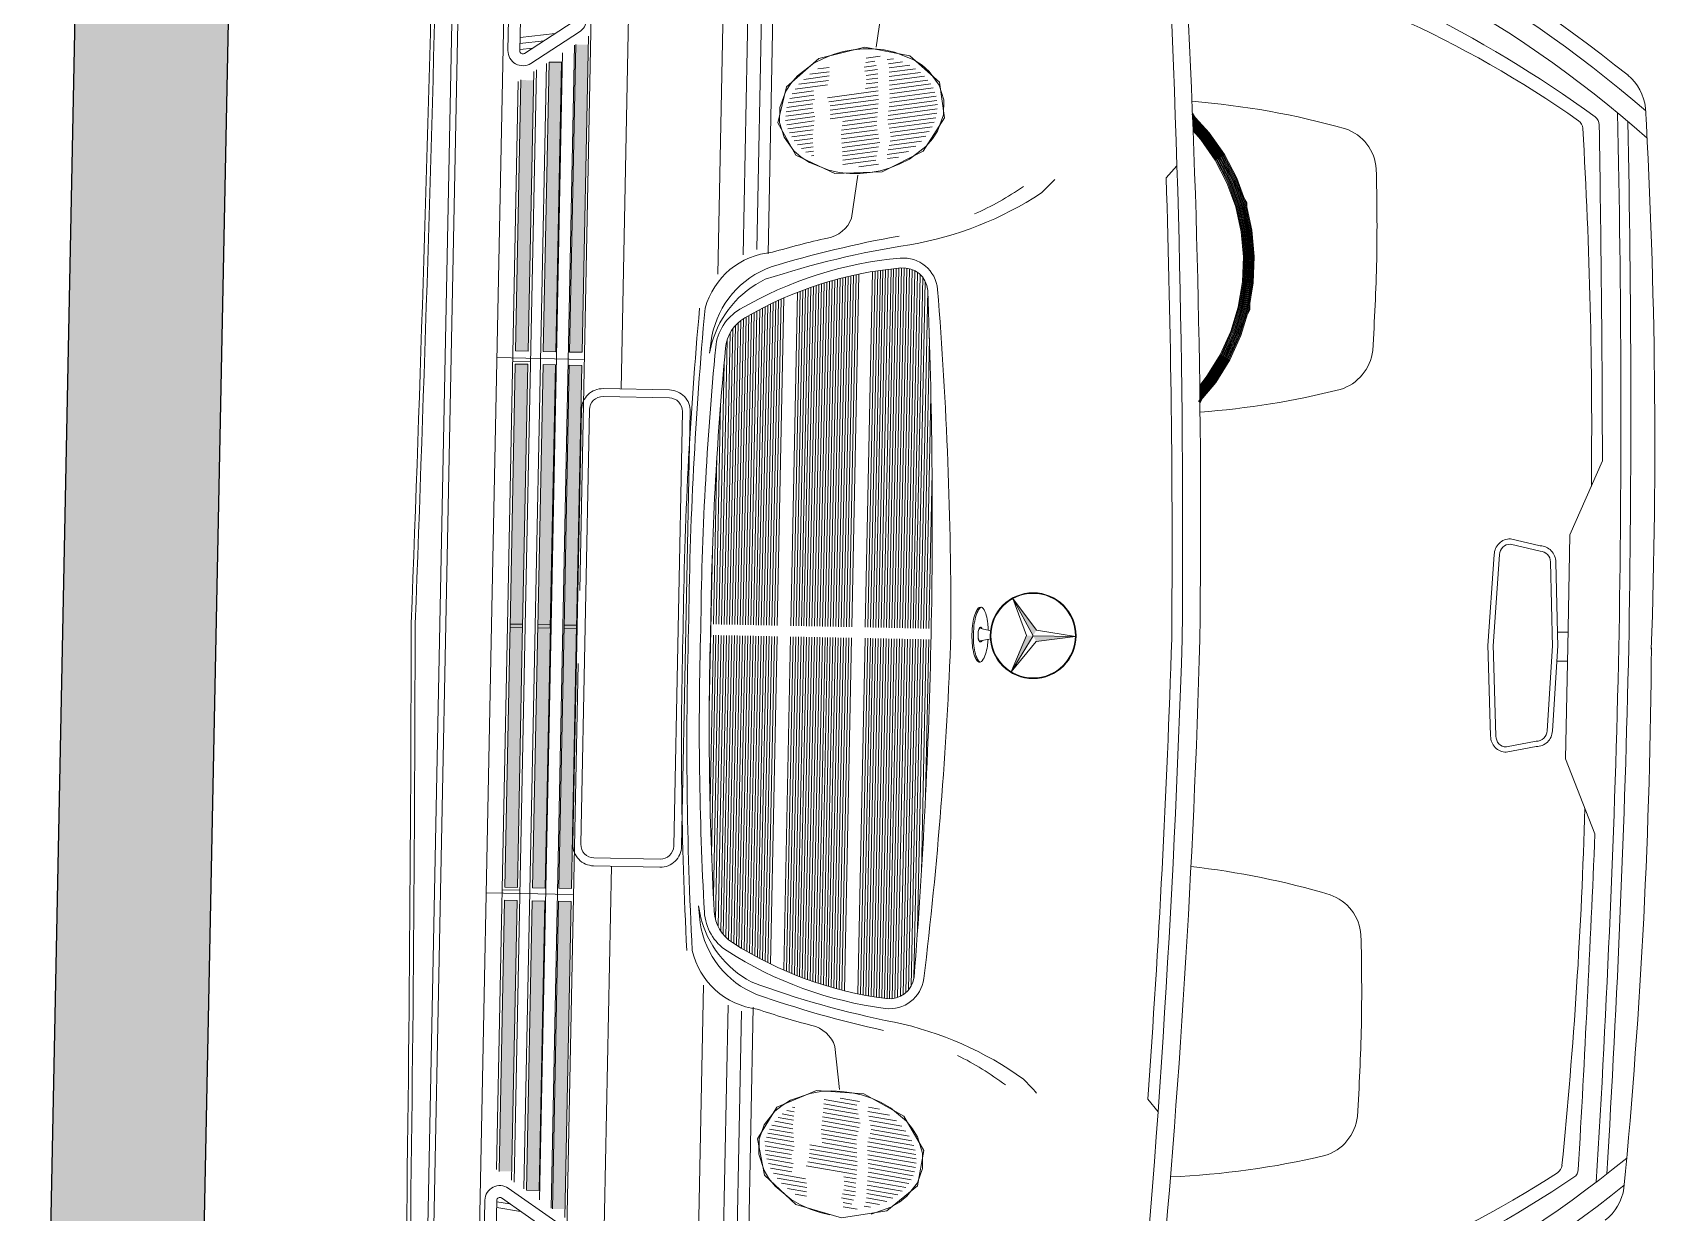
# Model space of a CAD drawing. Header units: inches. Extents: x -48022 to 80112, y -8164 to 5118.
# Drawn here: x 70055.1 to 70145.5, y -3445.1 to -3379.5 of the extents above; entities that cross this region are included whole.
import ezdxf

# ---------------------------------------------------------------- set-up
doc = ezdxf.new("R2010")
doc.units = ezdxf.units.IN
doc.header["$LTSCALE"] = 10
doc.linetypes.add('Amconstr', pattern=[9999, 9999, 0])
doc.layers.add('1_CAR', color=1, linetype='Continuous', lineweight=0)
for name, color, linetype in [('1_HATCH', 8, 'Continuous'), ('1_LINE', 4, 'Continuous'), ('CKS_PROPERTY LINE', 5, 'Continuous'), ('MS GATE', 1, 'Continuous')]:
    doc.layers.add(name, color=color, linetype=linetype)

# ---------------------------------------------------------------- blocks, each defined once
blk = doc.blocks.new('A$C4B0415B9')
at = {"layer": '1_CAR', "linetype": 'Continuous'}
for p, q in [((25.976, 43.114), (28.298, 42.149)), ((37.61, 43.114), (35.288, 42.149)), ((28.298, 42.149), (31.805, 42.149)), ((35.288, 42.149), (31.78, 42.149)), ((17.038, 29.665), (17.421, 29.336)), ((46.548, 29.665), (46.165, 29.336)), ((31.805, 25.474), (31.805, 26.792)), ((31.805, 25.474), (30.663, 24.814)), ((31.805, 25.474), (32.947, 24.814)), ((31.61, 23.827), (31.676, 24.161)), ((31.61, 23.827), (31.676, 24.161)), ((32.001, 23.827), (31.935, 24.161)), ((14.704, 20.651), (14.521, 21.847)), ((14.838, 20.658), (14.642, 21.937)), ((14.972, 20.664), (14.765, 22.012)), ((15.106, 20.668), (14.89, 22.07)), ((15.242, 20.659), (15.018, 22.114)), ((15.378, 20.651), (15.148, 22.143)), ((15.513, 20.642), (15.281, 22.158)), ((15.649, 20.634), (15.415, 22.158)), ((15.785, 20.625), (15.552, 22.144)), ((15.918, 20.64), (15.691, 22.115)), ((16.048, 20.669), (15.833, 22.069)), ((16.178, 20.699), (15.977, 22.006)), ((16.308, 20.728), (16.124, 21.923)), ((16.445, 20.71), (16.275, 21.817)), ((31.621, 21.807), (20.678, 21.807)), ((31.621, 21.89), (20.803, 21.89)), ((31.621, 21.972), (21.065, 21.972)), ((31.621, 22.055), (22.558, 22.055)), ((31.621, 22.138), (24.359, 22.138)), ((31.621, 22.221), (26.753, 22.221)), ((31.964, 22.221), (36.832, 22.221)), ((31.964, 22.138), (39.226, 22.138)), ((31.964, 22.055), (41.027, 22.055)), ((31.964, 21.972), (42.52, 21.972)), ((31.964, 21.89), (42.782, 21.89)), ((31.964, 21.807), (42.907, 21.807)), ((47.14, 20.71), (47.31, 21.817)), ((47.277, 20.728), (47.461, 21.923)), ((47.407, 20.699), (47.608, 22.006)), ((47.537, 20.669), (47.752, 22.069)), ((47.668, 20.64), (47.894, 22.115)), ((47.8, 20.625), (48.033, 22.144)), ((47.936, 20.634), (48.17, 22.158)), ((48.072, 20.642), (48.304, 22.158)), ((48.208, 20.651), (48.437, 22.143)), ((48.344, 20.659), (48.567, 22.114)), ((48.479, 20.668), (48.695, 22.07)), ((48.614, 20.664), (48.82, 22.012)), ((48.747, 20.658), (48.944, 21.937)), ((48.881, 20.651), (49.064, 21.847)), ((14.303, 20.634), (14.177, 21.453)), ((14.437, 20.637), (14.288, 21.608)), ((14.571, 20.644), (14.403, 21.738)), ((16.585, 20.679), (16.43, 21.684)), ((16.724, 20.647), (16.591, 21.513)), ((16.863, 20.619), (16.76, 21.291)), ((31.621, 21.31), (20.399, 21.31)), ((31.621, 21.393), (20.415, 21.393)), ((31.621, 21.476), (20.44, 21.476)), ((31.621, 21.559), (20.477, 21.559)), ((31.621, 21.641), (20.526, 21.641)), ((31.621, 21.724), (20.591, 21.724)), ((31.964, 21.724), (42.995, 21.724)), ((31.964, 21.641), (43.06, 21.641)), ((31.964, 21.559), (43.109, 21.559)), ((31.964, 21.476), (43.145, 21.476)), ((31.964, 21.393), (43.17, 21.393)), ((31.964, 21.31), (43.186, 21.31)), ((46.722, 20.619), (46.825, 21.291)), ((46.861, 20.647), (46.994, 21.513)), ((47, 20.679), (47.155, 21.684)), ((49.014, 20.644), (49.182, 21.738)), ((49.148, 20.637), (49.297, 21.608)), ((49.282, 20.634), (49.408, 21.453)), ((14.037, 20.613), (13.971, 21.043)), ((14.169, 20.631), (14.071, 21.269)), ((16.996, 20.631), (16.943, 20.978)), ((31.621, 21.227), (20.393, 21.227)), ((31.621, 21.145), (20.395, 21.145)), ((31.621, 21.062), (20.404, 21.062)), ((31.621, 20.979), (20.414, 20.979)), ((31.621, 20.896), (20.424, 20.896)), ((31.621, 20.814), (20.435, 20.814)), ((31.964, 21.227), (43.193, 21.227)), ((31.964, 21.145), (43.19, 21.145)), ((31.964, 21.062), (43.181, 21.062)), ((31.964, 20.979), (43.171, 20.979)), ((31.964, 20.896), (43.161, 20.896)), ((31.964, 20.814), (43.15, 20.814)), ((46.589, 20.631), (46.643, 20.978)), ((49.416, 20.631), (49.514, 21.269)), ((49.548, 20.613), (49.614, 21.043)), ((13.877, 19.905), (13.809, 20.347)), ((13.91, 20.566), (13.881, 20.756)), ((14.285, 19.877), (14.224, 20.272)), ((14.413, 19.917), (14.357, 20.281)), ((14.545, 19.937), (14.492, 20.283)), ((14.682, 19.923), (14.626, 20.287)), ((14.818, 19.909), (14.759, 20.294)), ((15.134, 18.73), (14.893, 20.301)), ((15.262, 18.775), (15.026, 20.308)), ((15.39, 18.819), (15.16, 20.314)), ((15.524, 18.823), (15.295, 20.314)), ((15.658, 18.827), (15.431, 20.306)), ((15.792, 18.828), (15.566, 20.297)), ((15.867, 19.217), (15.702, 20.289)), ((16.004, 19.203), (15.838, 20.28)), ((16.14, 19.189), (15.974, 20.272)), ((16.277, 19.177), (16.105, 20.295)), ((16.41, 19.189), (16.235, 20.325)), ((16.543, 19.2), (16.365, 20.354)), ((16.675, 19.212), (16.496, 20.383)), ((16.808, 19.224), (16.635, 20.351)), ((16.941, 19.235), (16.774, 20.32)), ((17.075, 19.242), (16.914, 20.288)), ((17.209, 19.246), (17.051, 20.271)), ((17.266, 19.746), (17.173, 20.356)), ((31.621, 20.731), (20.447, 20.731)), ((31.621, 20.648), (20.459, 20.648)), ((31.621, 20.565), (20.471, 20.565)), ((31.621, 20.483), (20.485, 20.483)), ((31.621, 20.4), (20.499, 20.4)), ((31.621, 20.317), (20.513, 20.317)), ((31.964, 20.731), (43.139, 20.731)), ((31.964, 20.648), (43.126, 20.648)), ((31.964, 20.565), (43.114, 20.565)), ((31.964, 20.483), (43.1, 20.483)), ((31.964, 20.4), (43.086, 20.4)), ((31.964, 20.317), (43.072, 20.317)), ((46.319, 19.746), (46.412, 20.356)), ((46.377, 19.246), (46.534, 20.271)), ((46.511, 19.242), (46.671, 20.288)), ((46.644, 19.235), (46.811, 20.32)), ((46.777, 19.224), (46.95, 20.351)), ((46.91, 19.212), (47.09, 20.383)), ((47.043, 19.2), (47.22, 20.354)), ((47.175, 19.189), (47.35, 20.325)), ((47.308, 19.177), (47.48, 20.295)), ((47.445, 19.189), (47.611, 20.272)), ((47.582, 19.203), (47.747, 20.28)), ((47.718, 19.217), (47.883, 20.289)), ((47.793, 18.828), (48.019, 20.297)), ((47.928, 18.827), (48.155, 20.306)), ((48.062, 18.823), (48.291, 20.314)), ((48.196, 18.819), (48.425, 20.314)), ((48.324, 18.775), (48.559, 20.308)), ((48.451, 18.73), (48.692, 20.301)), ((48.767, 19.909), (48.826, 20.294)), ((48.904, 19.923), (48.96, 20.287)), ((49.04, 19.937), (49.093, 20.283)), ((49.172, 19.917), (49.228, 20.281)), ((49.3, 19.877), (49.361, 20.272)), ((49.675, 20.566), (49.705, 20.756)), ((49.709, 19.905), (49.776, 20.347)), ((14.012, 19.902), (13.969, 20.179)), ((14.154, 19.854), (14.097, 20.226)), ((31.621, 20.234), (20.529, 20.234)), ((31.621, 19.814), (20.616, 19.814)), ((31.964, 20.234), (43.057, 20.234)), ((31.964, 19.814), (42.97, 19.814)), ((49.431, 19.854), (49.489, 20.226)), ((49.573, 19.902), (49.616, 20.179)), ((31.621, 19.731), (20.635, 19.731)), ((31.621, 19.648), (20.654, 19.648)), ((31.621, 19.566), (20.674, 19.566)), ((31.621, 19.483), (20.695, 19.483)), ((31.621, 19.4), (20.717, 19.4)), ((31.621, 19.317), (20.739, 19.317)), ((31.964, 19.731), (42.951, 19.731)), ((31.964, 19.648), (42.931, 19.648)), ((31.964, 19.566), (42.911, 19.566)), ((31.964, 19.483), (42.89, 19.483)), ((31.964, 19.4), (42.868, 19.4)), ((31.964, 19.317), (42.846, 19.317)), ((14.241, 18.408), (14.188, 18.756)), ((14.414, 18.16), (14.322, 18.76)), ((14.577, 17.974), (14.456, 18.764)), ((31.621, 19.235), (20.762, 19.235)), ((31.621, 19.152), (20.786, 19.152)), ((31.621, 19.069), (20.81, 19.069)), ((31.621, 18.986), (20.835, 18.986)), ((31.621, 18.903), (20.86, 18.903)), ((31.621, 18.821), (20.886, 18.821)), ((31.964, 19.235), (42.823, 19.235)), ((31.964, 19.152), (42.8, 19.152)), ((31.964, 19.069), (42.775, 19.069)), ((31.964, 18.986), (42.75, 18.986)), ((31.964, 18.903), (42.725, 18.903)), ((31.964, 18.821), (42.699, 18.821)), ((49.008, 17.974), (49.129, 18.764)), ((49.171, 18.16), (49.263, 18.76)), ((49.344, 18.408), (49.398, 18.756)), ((14.734, 17.828), (14.593, 18.745)), ((14.886, 17.713), (14.732, 18.72)), ((15.035, 17.622), (14.933, 18.283)), ((15.18, 17.552), (15.065, 18.302)), ((15.323, 17.5), (15.197, 18.318)), ((15.463, 17.465), (15.339, 18.269)), ((15.601, 17.444), (15.474, 18.269)), ((15.736, 17.441), (15.602, 18.309)), ((15.872, 17.428), (15.732, 18.343)), ((16, 17.475), (15.869, 18.329)), ((16.128, 17.514), (16.005, 18.315)), ((16.255, 17.567), (16.142, 18.301)), ((16.379, 17.635), (16.279, 18.287)), ((16.501, 17.72), (16.413, 18.291)), ((16.62, 17.822), (16.546, 18.302)), ((16.735, 17.944), (16.679, 18.314)), ((16.848, 18.089), (16.811, 18.325)), ((16.956, 18.262), (16.944, 18.337)), ((31.621, 18.738), (20.913, 18.738)), ((31.621, 18.655), (20.941, 18.655)), ((31.621, 18.572), (20.969, 18.572)), ((31.621, 18.49), (20.998, 18.49)), ((31.621, 18.407), (21.028, 18.407)), ((31.621, 18.324), (21.058, 18.324)), ((31.964, 18.738), (42.672, 18.738)), ((31.964, 18.655), (42.644, 18.655)), ((31.964, 18.572), (42.616, 18.572)), ((31.964, 18.49), (42.587, 18.49)), ((31.964, 18.407), (42.557, 18.407)), ((31.964, 18.324), (42.527, 18.324)), ((46.629, 18.262), (46.641, 18.337)), ((46.737, 18.089), (46.774, 18.325)), ((46.85, 17.944), (46.907, 18.314)), ((46.966, 17.822), (47.039, 18.302)), ((47.085, 17.72), (47.172, 18.291)), ((47.206, 17.635), (47.306, 18.287)), ((47.33, 17.567), (47.443, 18.301)), ((47.457, 17.514), (47.58, 18.315)), ((47.585, 17.475), (47.717, 18.329)), ((47.713, 17.428), (47.853, 18.343)), ((47.849, 17.441), (47.983, 18.309)), ((47.985, 17.444), (48.111, 18.269)), ((48.122, 17.465), (48.246, 18.269)), ((48.262, 17.5), (48.388, 18.318)), ((48.405, 17.552), (48.52, 18.302)), ((48.55, 17.622), (48.652, 18.283)), ((48.699, 17.713), (48.854, 18.72)), ((48.851, 17.828), (48.992, 18.745)), ((31.621, 18.241), (21.089, 18.241)), ((31.621, 18.159), (21.121, 18.159)), ((31.621, 18.076), (21.154, 18.076)), ((31.621, 17.993), (21.187, 17.993)), ((31.621, 17.91), (21.221, 17.91)), ((31.964, 18.241), (42.496, 18.241)), ((31.964, 18.159), (42.464, 18.159)), ((31.964, 18.076), (42.431, 18.076)), ((31.964, 17.993), (42.398, 17.993)), ((31.964, 17.91), (42.364, 17.91)), ((31.621, 17.49), (21.405, 17.49)), ((31.621, 17.407), (21.444, 17.407)), ((31.621, 17.324), (21.484, 17.324)), ((31.621, 17.242), (21.524, 17.242)), ((31.964, 17.49), (42.18, 17.49)), ((31.964, 17.407), (42.141, 17.407)), ((31.964, 17.324), (42.102, 17.324)), ((31.964, 17.242), (42.061, 17.242)), ((20.044, 16.976), (5.135, 16.976)), ((31.621, 17.159), (21.565, 17.159)), ((31.621, 17.076), (21.607, 17.076)), ((31.621, 16.993), (21.65, 16.993)), ((31.621, 16.91), (21.693, 16.91)), ((31.621, 16.828), (21.738, 16.828)), ((31.621, 16.745), (21.783, 16.745)), ((31.964, 17.159), (42.02, 17.159)), ((31.964, 17.076), (41.978, 17.076)), ((31.964, 16.993), (41.936, 16.993)), ((31.964, 16.91), (41.892, 16.91)), ((31.964, 16.828), (41.848, 16.828)), ((31.964, 16.745), (41.802, 16.745)), ((43.542, 16.976), (58.451, 16.976)), ((19.916, 16.617), (5.007, 16.617)), ((31.621, 16.662), (21.829, 16.662)), ((31.621, 16.579), (21.876, 16.579)), ((31.621, 16.497), (21.924, 16.497)), ((31.621, 16.414), (21.973, 16.414)), ((31.621, 16.331), (22.023, 16.331)), ((31.621, 16.248), (22.074, 16.248)), ((31.964, 16.662), (41.756, 16.662)), ((31.964, 16.579), (41.709, 16.579)), ((31.964, 16.497), (41.661, 16.497)), ((31.964, 16.414), (41.612, 16.414)), ((31.964, 16.331), (41.562, 16.331)), ((31.964, 16.248), (41.511, 16.248)), ((43.67, 16.617), (58.579, 16.617)), ((20.089, 16.193), (5.007, 16.193)), ((31.621, 16.166), (22.135, 16.166)), ((31.621, 16.083), (22.207, 16.083)), ((31.621, 16), (22.294, 16)), ((31.621, 15.917), (22.401, 15.917)), ((31.621, 15.835), (22.54, 15.835)), ((31.621, 15.752), (22.746, 15.752)), ((31.964, 16.166), (41.45, 16.166)), ((31.964, 16.083), (41.378, 16.083)), ((31.964, 16), (41.292, 16)), ((31.964, 15.917), (41.184, 15.917)), ((31.964, 15.835), (41.045, 15.835)), ((31.964, 15.752), (40.839, 15.752)), ((43.496, 16.193), (58.579, 16.193)), ((22.639, 15.274), (23.173, 15.21)), ((23.173, 15.21), (22.851, 15.274)), ((31.621, 15.669), (23.479, 15.669)), ((31.621, 15.586), (24.757, 15.586)), ((31.621, 15.504), (26.397, 15.504)), ((31.794, 15.421), (29.337, 15.421)), ((31.792, 15.421), (34.248, 15.421)), ((31.964, 15.669), (40.106, 15.669)), ((31.964, 15.586), (38.828, 15.586)), ((31.964, 15.504), (37.189, 15.504)), ((40.946, 15.274), (40.412, 15.21)), ((40.412, 15.21), (40.734, 15.274)), ((9.546, 11.31), (30.65, 11.31)), ((23.446, 11.278), (23.446, 8.581)), ((54.039, 11.31), (32.935, 11.31)), ((40.14, 11.278), (40.14, 8.581)), ((13.654, 10.808), (31.794, 10.808)), ((49.931, 10.808), (31.792, 10.808)), ((13.905, 10.437), (31.795, 10.437)), ((49.681, 10.437), (31.79, 10.437)), ((50.136, 9.105), (50.284, 10.2)), ((13.636, 9.105), (13.534, 9.853)), ((14.238, 9.942), (31.795, 9.942)), ((14.446, 9.633), (31.794, 9.633)), ((49.347, 9.942), (31.791, 9.942)), ((49.139, 9.633), (31.791, 9.633)), ((49.949, 9.105), (50.051, 9.853)), ((13.822, 9.105), (13.768, 9.507)), ((49.763, 9.105), (49.817, 9.507)), ((14.822, 9.076), (31.794, 9.076)), ((48.764, 9.076), (31.791, 9.076)), ((10.927, 8.581), (31.794, 8.581)), ((52.658, 8.581), (31.792, 8.581))]:
    blk.add_line(p, q, dxfattribs=at)
for points in [[(9.159, 24.456, -0.017523), (8.212, 25.996, -0.069883), (7.516, 29.153, -0.118522), (15.037, 44.246, -5.181435)], [(54.426, 24.456, 0.017523), (55.374, 25.996, 0.069883), (56.069, 29.153, 0.118522), (48.549, 44.246, 5.181435)], [(28.465, 40.298), (28.663, 41.226, -0.414214), (29.16, 41.722), (31.816, 41.836, -0.388661)], [(28.63, 40.298), (28.828, 41.226, -0.414214), (29.16, 41.557), (31.816, 41.671, -0.387123)], [(35.12, 40.298), (34.922, 41.226, 0.414214), (34.426, 41.722), (31.77, 41.836, 0.388661)], [(34.955, 40.298), (34.757, 41.226, 0.414214), (34.426, 41.557), (31.77, 41.671, 0.387123)], [(31.816, 39.657), (28.961, 39.801, -0.414214), (28.465, 40.298)], [(31.816, 39.823), (28.961, 39.967, -0.414214), (28.63, 40.298)], [(31.77, 39.823), (34.624, 39.967, 0.414214), (34.955, 40.298)], [(31.77, 39.657), (34.624, 39.801, 0.414214), (35.12, 40.298)], [(15.015, 30.093, -0.047027), (15.777, 34.893, -0.299701), (17.015, 35.883, -0.009452), (19.845, 35.954, -0.009452), (22.674, 35.883, -0.299701), (23.912, 34.893, -0.044364), (24.703, 30.539)], [(48.57, 30.093, 0.047027), (47.808, 34.893, 0.299701), (46.57, 35.883, 0.009452), (43.741, 35.954, 0.009452), (40.911, 35.883, 0.299701), (39.674, 34.893, 0.044364), (38.882, 30.539)], [(17.542, 25.869, -0.013537), (17.97, 25.455, -0.103304), (19.668, 21.39, 0.041571), (20.835, 16.9, 0.214044), (22.851, 15.274, 4.857702)], [(46.043, 25.869, 0.013537), (45.615, 25.455, 0.103304), (43.917, 21.39, -0.041571), (42.75, 16.9, -0.214044), (40.734, 15.274, -4.857702)], [(17.782, 24.889, -0.047152), (18.667, 23.383, 0.031605)], [(45.803, 24.889, 0.047152), (44.918, 23.383, -0.031605)], [(31.794, 22.91, 0.020893), (21.045, 22.28, 0.413764), (20.091, 21.092, 0.11096), (21.786, 16.127, 0.240788), (22.983, 15.397, 0.021402), (31.794, 15.108, 0.021417)], [(31.792, 22.91, -0.020893), (42.541, 22.28, -0.413764), (43.494, 21.092, -0.11096), (41.799, 16.127, -0.240788), (40.602, 15.397, -0.021402), (31.792, 15.108, -0.021417)], [(31.794, 22.293, 0.014521), (21.078, 21.974, 0.413764), (20.397, 21.125, 0.11096), (22.049, 16.288, 0.240788), (23.006, 15.704, 0.02141), (31.794, 15.416, 0.021417)], [(31.792, 22.293, -0.014521), (42.507, 21.974, -0.413764), (43.188, 21.125, -0.11096), (41.536, 16.288, -0.240788), (40.579, 15.704, -0.02141), (31.792, 15.416, -0.021417)], [(19.402, 21.053, 0.029649), (20.446, 17.077, 0.265546), (22.639, 15.274, 4.857702)], [(44.183, 21.053, -0.029649), (43.139, 17.077, -0.265546), (40.946, 15.274, -4.857702)], [(51.33, 20.375), (50.053, 20.216, 0.267365)], [(17.534, 19.718), (18.873, 19.552, -0.267365), (19.512, 18.815, 2.725426)], [(46.051, 19.718), (44.712, 19.552, 0.267365), (44.074, 18.815, -2.725426)], [(19.512, 18.815, 0.016008), (19.989, 17.105, 0.314621), (21.774, 15.042, 0.522492)], [(44.074, 18.815, -0.016008), (43.597, 17.105, -0.314621), (41.811, 15.042, -0.522492)], [(24.355, 12.471), (7.427, 12.471, 0.143099), (4.272, 11.692)], [(39.23, 12.471), (56.158, 12.471, -0.143099), (59.313, 11.692)], [(31.793, 7.153), (8.841, 7.153, 0.251603), (7.866, 6.583)], [(31.793, 7.153), (54.744, 7.153, -0.251603), (55.719, 6.583)], [(31.793, 6.968), (8.845, 6.968, 0.23497), (8.057, 6.537, 0.247113)], [(31.793, 6.968), (54.74, 6.968, -0.23497), (55.528, 6.537, -0.247113)]]:
    blk.add_lwpolyline(points, format="xyb", dxfattribs=at)
for points in [[(31.342, 41.816), (31.342, 42.149)], [(32.243, 41.816), (32.243, 42.149)], [(20.702, 15.415), (4.649, 15.415)], [(42.884, 15.415), (58.937, 15.415)], [(13.367, 11.234), (23.227, 11.234), (23.227, 10.843), (13.631, 10.843)], [(50.218, 11.234), (40.359, 11.234), (40.359, 10.843), (49.954, 10.843)], [(14.502, 9.55), (23.227, 9.55), (23.227, 9.159), (14.766, 9.159)], [(49.083, 9.55), (40.359, 9.55), (40.359, 9.159), (48.819, 9.159)]]:
    blk.add_lwpolyline(points, dxfattribs=at)
for points in [[(32.947, 24.814), (31.805, 25.27), (30.663, 24.814), (31.629, 25.575), (31.805, 26.792), (31.982, 25.575)], [(30.663, 24.814), (31.805, 25.27), (32.947, 24.814), (31.982, 25.575), (31.805, 26.792), (31.629, 25.575)], [(23.633, 10.843), (23.633, 11.234), (31.843, 11.234), (31.843, 10.843)], [(39.952, 10.843), (39.952, 11.234), (31.742, 11.234), (31.742, 10.843)], [(14.195, 10.025), (14.195, 10.416), (23.227, 10.416), (23.227, 10.025)], [(23.633, 10.025), (23.633, 10.416), (31.843, 10.416), (31.843, 10.025)], [(39.952, 10.025), (39.952, 10.416), (31.742, 10.416), (31.742, 10.025)], [(49.39, 10.025), (49.39, 10.416), (40.359, 10.416), (40.359, 10.025)], [(23.55, 9.076), (23.55, 9.633), (23.55, 9.633), (23.55, 9.076)], [(40.035, 9.076), (40.035, 9.633), (40.035, 9.633), (40.035, 9.076)], [(23.633, 9.159), (23.633, 9.55), (31.843, 9.55), (31.843, 9.159)], [(39.952, 9.159), (39.952, 9.55), (31.742, 9.55), (31.742, 9.159)]]:
    blk.add_lwpolyline(points, close=True, dxfattribs=at)
at = {"layer": '1_CAR', "linetype": 'Continuous', "flags": 128}
for points in [[(31.953, 24.072, -0.017902), (32.159, 24.054, -0.041546), (32.414, 24.001, -0.083463), (32.626, 23.898, -0.241907), (32.665, 23.821, -0.241907), (32.626, 23.745, -0.083463), (32.414, 23.641, -0.041546), (32.159, 23.588, -0.030569), (31.807, 23.566, -0.030569), (31.454, 23.587, -0.041546), (31.199, 23.64, -0.083463), (30.987, 23.744, -0.241907), (30.947, 23.82, -0.241907), (30.987, 23.897, -0.083463), (31.199, 24.001, -0.041546), (31.454, 24.054, -0.017741), (31.658, 24.072, -0.030569)], [(32.663, 23.844, -0.177828), (32.626, 23.791, -0.083463), (32.414, 23.687, -0.041546), (32.159, 23.633, -0.030569), (31.807, 23.612, -0.030569), (31.454, 23.633, -0.041546), (31.199, 23.686, -0.083463), (30.987, 23.789, -0.178164), (30.95, 23.843, -0.241907)], [(31.621, 23.883, 0.05806), (31.587, 23.86, 0.218861), (31.576, 23.835, 0.218861), (31.588, 23.809, 0.092155), (31.643, 23.777, 0.048852), (31.712, 23.761, 0.036543), (31.805, 23.755, 0.036543), (31.899, 23.762, 0.048852), (31.967, 23.779, 0.092155), (32.022, 23.812, 0.218861), (32.034, 23.837, 0.218861), (32.022, 23.863, 0.055976), (31.989, 23.885, 0.048852)], [(31.99, 23.883, -0.05806), (32.023, 23.86, -0.218861), (32.035, 23.835, -0.218861), (32.023, 23.809, -0.092155), (31.967, 23.777, -0.048852), (31.899, 23.761, -0.036543), (31.805, 23.755, -0.036543), (31.712, 23.762, -0.048852), (31.644, 23.779, -0.092155), (31.588, 23.812, -0.218861), (31.577, 23.837, -0.218861), (31.589, 23.863, -0.055976), (31.621, 23.885, -0.048852)]]:
    blk.add_lwpolyline(points, format="xyb", dxfattribs=at)
at = {"layer": '1_CAR', "linetype": 'Continuous'}
for points in [[(24.355, 11.915), (24.355, 13.984, -0.414214), (25.018, 14.646), (38.577, 14.646, -0.414214), (39.239, 13.984), (39.239, 11.915, -0.414214), (38.577, 11.253), (25.018, 11.253, -0.414214)], [(24.604, 11.915), (24.604, 13.984, -0.414214), (25.018, 14.398), (38.577, 14.398, -0.414214), (38.991, 13.984), (38.991, 11.915, -0.414214), (38.577, 11.501), (25.018, 11.501, -0.414214)], [(9.291, 10.676), (10.416, 9.007, 0.249405), (10.927, 8.735), (13.865, 8.735, 0.600762), (14.248, 9.456), (13.239, 10.953, 0.249405), (12.856, 11.156), (9.546, 11.156, 0.600762)], [(54.294, 10.676), (53.169, 9.007, -0.249405), (52.658, 8.735), (49.72, 8.735, -0.600762), (49.337, 9.456), (50.346, 10.953, -0.249405), (50.729, 11.156), (54.039, 11.156, -0.600762)], [(9.662, 10.787), (10.722, 9.214, 0.249405), (10.927, 9.105), (13.865, 9.105, 0.600762), (13.942, 9.249), (12.932, 10.746, 0.249405), (12.856, 10.787)], [(53.923, 10.787), (52.863, 9.214, -0.249405), (52.658, 9.105), (49.72, 9.105, -0.600762), (49.644, 9.249), (50.653, 10.746, -0.249405), (50.729, 10.787)]]:
    blk.add_lwpolyline(points, format="xyb", close=True, dxfattribs=at)
for points in [[(48.196, 30.115, 0), (45.43, 31.87, 0), (42.098, 32.023, 0), (39.164, 30.53, 0)], [(48.173, 30.095, 0), (47.595, 30.653, 0), (46.93, 31.141, 0), (46.193, 31.543, 0), (45.404, 31.846, 0), (44.587, 32.042, 0), (43.764, 32.131, 0), (42.939, 32.116, 0), (42.109, 31.994, 0), (41.296, 31.764, 0), (40.524, 31.432, 0), (39.815, 31.008, 0), (39.185, 30.507, 0)], [(48.107, 30.121, 0), (47.575, 30.629, 0), (46.913, 31.115, 0), (46.18, 31.515, 0), (45.395, 31.816, 0), (44.582, 32.012, 0), (43.763, 32.1, 0), (42.942, 32.085, 0), (42.115, 31.964, 0), (41.306, 31.735, 0), (40.538, 31.404, 0), (39.833, 30.982, 0), (39.206, 30.484, 0)], [(48.063, 30.123, 0), (47.555, 30.606, 0), (46.897, 31.089, 0), (46.167, 31.487, 0), (45.386, 31.787, 0), (44.577, 31.981, 0), (43.762, 32.069, 0), (42.944, 32.054, 0), (42.121, 31.934, 0), (41.316, 31.706, 0), (40.552, 31.377, 0), (39.85, 30.957, 0), (39.298, 30.526, 0)], [(48.018, 30.126, 0), (47.535, 30.582, 0), (46.88, 31.063, 0), (46.154, 31.459, 0), (45.377, 31.758, 0), (44.571, 31.951, 0), (43.76, 32.039, 0), (42.947, 32.024, 0), (42.128, 31.903, 0), (41.327, 31.677, 0), (40.567, 31.35, 0), (39.868, 30.932, 0), (39.343, 30.524, 0)], [(47.973, 30.129, 0), (47.515, 30.559, 0), (46.864, 31.037, 0), (46.141, 31.431, 0), (45.368, 31.728, 0), (44.566, 31.921, 0), (43.759, 32.008, 0), (42.949, 31.993, 0), (42.134, 31.873, 0), (41.337, 31.648, 0), (40.581, 31.322, 0), (39.885, 30.906, 0), (39.389, 30.523, 0)], [(47.928, 30.131, 0), (47.496, 30.535, 0), (46.847, 31.011, 0), (46.129, 31.403, 0), (45.359, 31.699, 0), (44.561, 31.89, 0), (43.758, 31.977, 0), (42.952, 31.962, 0), (42.141, 31.843, 0), (41.347, 31.619, 0), (40.595, 31.295, 0), (39.903, 30.881, 0), (39.434, 30.521, 0)], [(47.882, 30.134, 0), (47.476, 30.512, 0), (46.831, 30.985, 0), (46.116, 31.375, 0), (45.35, 31.669, 0), (44.556, 31.86, 0), (43.756, 31.946, 0), (42.954, 31.932, 0), (42.147, 31.813, 0), (41.358, 31.59, 0), (40.609, 31.267, 0), (39.92, 30.856, 0), (39.48, 30.52, 0)], [(47.836, 30.137, 0), (47.456, 30.488, 0), (46.814, 30.959, 0), (46.103, 31.347, 0), (45.341, 31.64, 0), (44.55, 31.83, 0), (43.755, 31.916, 0), (42.957, 31.901, 0), (42.154, 31.783, 0), (41.368, 31.561, 0), (40.623, 31.24, 0), (39.938, 30.83, 0), (39.526, 30.518, 0)], [(47.79, 30.14, 0), (47.436, 30.464, 0), (46.798, 30.933, 0), (46.09, 31.319, 0), (45.332, 31.61, 0), (44.545, 31.799, 0), (43.753, 31.885, 0), (42.959, 31.87, 0), (42.16, 31.753, 0), (41.378, 31.532, 0), (40.637, 31.213, 0), (39.955, 30.805, 0), (39.573, 30.517, 0)], [(47.743, 30.142, 0), (47.416, 30.441, 0), (46.781, 30.907, 0), (46.077, 31.292, 0), (45.322, 31.581, 0), (44.54, 31.769, 0), (43.752, 31.854, 0), (42.962, 31.839, 0), (42.166, 31.723, 0), (41.389, 31.503, 0), (40.651, 31.185, 0), (39.973, 30.78, 0), (39.62, 30.515, 0)], [(47.697, 30.145, 0), (47.396, 30.417, 0), (46.765, 30.881, 0), (46.064, 31.264, 0), (45.313, 31.552, 0), (44.535, 31.739, 0), (43.751, 31.823, 0), (42.964, 31.809, 0), (42.173, 31.693, 0), (41.399, 31.474, 0), (40.665, 31.158, 0), (39.99, 30.754, 0), (39.667, 30.514, 0)], [(47.649, 30.148, 0), (47.376, 30.394, 0), (46.748, 30.855, 0), (46.051, 31.236, 0), (45.304, 31.522, 0), (44.529, 31.708, 0), (43.749, 31.793, 0), (42.967, 31.778, 0), (42.179, 31.662, 0), (41.409, 31.445, 0), (40.679, 31.13, 0), (40.008, 30.729, 0), (39.714, 30.512, 0)], [(15.947, 17.194, 0), (16.942, 17.776, 0), (17.489, 19.002, 0), (17.415, 20.481, 0), (16.743, 21.744, 0), (15.687, 22.39, 0), (14.581, 22.214, 0), (13.778, 21.272, 0), (13.531, 19.862, 0), (13.92, 18.433, 0), (14.821, 17.438, 0), (15.947, 17.194, 0)], [(15.939, 17.246, 0), (16.389, 17.396, 0), (16.816, 17.716, 0), (17.004, 17.941, 0), (17.166, 18.203, 0), (17.395, 18.811, 0), (17.456, 19.138, 0), (17.483, 19.469, 0), (17.477, 19.793, 0), (17.442, 20.104, 0), (17.378, 20.411, 0), (17.283, 20.722, 0), (17.156, 21.027, 0), (16.995, 21.32, 0), (16.589, 21.826, 0), (16.353, 22.025, 0), (16.105, 22.18, 0), (15.6, 22.352, 0), (15.126, 22.355, 0), (14.675, 22.205, 0), (14.249, 21.884, 0), (14.061, 21.66, 0), (13.898, 21.398, 0), (13.67, 20.79, 0)], [(13.623, 19.496, 0), (13.686, 19.19, 0), (13.781, 18.879, 0), (13.909, 18.573, 0), (14.069, 18.281, 0), (14.475, 17.774, 0), (14.711, 17.576, 0), (14.96, 17.421, 0), (15.465, 17.249, 0), (15.939, 17.246, 0)], [(47.638, 17.194, 0), (46.643, 17.776, 0), (46.096, 19.002, 0), (46.17, 20.481, 0), (46.842, 21.744, 0), (47.898, 22.39, 0), (49.004, 22.214, 0), (49.808, 21.272, 0), (50.054, 19.862, 0), (49.665, 18.433, 0), (48.764, 17.438, 0), (47.638, 17.194, 0)], [(47.646, 17.246, 0), (47.196, 17.396, 0), (46.77, 17.716, 0), (46.582, 17.941, 0), (46.419, 18.203, 0), (46.19, 18.811, 0), (46.129, 19.138, 0), (46.102, 19.469, 0), (46.108, 19.793, 0), (46.144, 20.104, 0), (46.207, 20.411, 0), (46.302, 20.722, 0), (46.43, 21.027, 0), (46.59, 21.32, 0), (46.996, 21.826, 0), (47.232, 22.025, 0), (47.48, 22.18, 0), (47.985, 22.352, 0), (48.46, 22.355, 0), (48.91, 22.205, 0), (49.336, 21.884, 0), (49.524, 21.66, 0), (49.687, 21.398, 0), (49.916, 20.79, 0), (49.977, 20.463, 0), (50.004, 20.132, 0), (49.997, 19.808, 0), (49.962, 19.496, 0), (49.899, 19.19, 0), (49.804, 18.879, 0), (49.676, 18.573, 0), (49.516, 18.281, 0), (49.11, 17.774, 0), (48.874, 17.576, 0), (48.626, 17.421, 0), (48.12, 17.249, 0), (47.646, 17.246, 0)]]:
    blk.add_polyline3d(points, dxfattribs=at)
for radius in [1.339, 1.319]:
    blk.add_circle((31.805, 25.474), radius, dxfattribs=at)
for centre, radius, start, end in [((29.161, -143.669), 188.445, 89.19255, 94.32575), ((34.424, -143.669), 188.445, 85.67425, 90.80745), ((42.636, 21.42), 35.204, 139.4485, 167.3699), ((15.139, 42.711), 1.54, 97.1629, 141.4114), ((20.95, 21.42), 35.204, 12.6301, 40.5515), ((48.446, 42.711), 1.54, 38.5886, 82.8371), ((33.252, -391.969), 435.717, 90.18889, 92.38609), ((33.052, -391.969), 436.024, 90.16363, 92.32335), ((30.333, -391.969), 435.717, 87.61391, 89.81111), ((30.534, -391.969), 436.024, 87.67665, 89.83637), ((11.487, 14.282), 48.168, 17.4275, 37.6012), ((41.511, -659.342), 702.628, 91.266907, 92.121883), ((22.075, -659.342), 702.628, 87.878117, 88.733093), ((46.847, 20.612), 38.533, 145.0736, 164.7434), ((15.507, 42.497), 0.308, 92.1219, 145.0736), ((28.108, -114.337), 157.128, 90.48913, 94.55941), ((35.477, -114.337), 157.128, 85.44059, 89.51087), ((48.078, 42.497), 0.308, 34.9264, 87.8781), ((16.738, 20.612), 38.533, 15.2566, 34.9264), ((43.339, 23.237), 33.755, 145.9036, 168.1568), ((15.642, 41.987), 0.308, 94.5594, 145.9036), ((47.943, 41.987), 0.308, 34.0964, 85.4406), ((20.246, 23.237), 33.755, 11.8432, 34.0964), ((34.356, -284.631), 315.317, 90.46569, 94.31347), ((29.229, -284.631), 315.317, 85.68653, 89.53431), ((36.126, -346.455), 376.604, 90.65912, 94.44266), ((27.459, -346.455), 376.604, 85.55734, 89.34088), ((36.099, -328.625), 358.448, 90.68828, 92.98707), ((27.486, -328.625), 358.448, 87.01293, 89.31172), ((30.64, 138.022), 123.299, 265.87694, 270.53632), ((30.64, 137.852), 123.299, 265.87694, 270.53632), ((32.946, 138.022), 123.299, 269.46368, 274.12306), ((32.946, 137.852), 123.299, 269.46368, 274.12306), ((3.193, -1559.62), 1565.957, 88.953518, 89.783838), ((3.193, -1559.62), 1566.08, 88.953518, 89.78131), ((60.393, -1559.62), 1566.08, 90.21869, 91.046482), ((60.393, -1559.62), 1565.957, 90.216162, 91.046482)]:
    blk.add_arc(centre, radius, start, end, dxfattribs=at)
for points in [[(31.805, 26.792), (31.805, 25.474), (31.629, 25.575)], [(31.629, 25.575), (31.805, 26.792), (31.805, 25.474), (31.629, 25.575)], [(30.663, 24.814), (31.805, 25.474), (31.805, 25.27)], [(31.805, 25.474), (32.947, 24.814), (31.982, 25.575)], [(13.631, 10.843), (13.631, 11.234), (23.227, 10.843), (23.227, 11.234)], [(23.633, 10.843), (23.633, 11.234), (31.843, 10.843), (31.843, 11.234)], [(39.952, 10.843), (39.952, 11.234), (31.742, 10.843), (31.742, 11.234)], [(49.954, 10.843), (49.954, 11.234), (40.359, 10.843), (40.359, 11.234)], [(14.195, 10.025), (14.195, 10.416), (23.227, 10.025), (23.227, 10.416)], [(23.633, 10.025), (23.633, 10.416), (31.843, 10.025), (31.843, 10.416)], [(39.952, 10.025), (39.952, 10.416), (31.742, 10.025), (31.742, 10.416)], [(49.39, 10.025), (49.39, 10.416), (40.359, 10.025), (40.359, 10.416)], [(14.775, 9.159), (14.775, 9.55), (23.227, 9.159), (23.227, 9.55)], [(23.633, 9.159), (23.633, 9.55), (31.843, 9.159), (31.843, 9.55)], [(39.952, 9.159), (39.952, 9.55), (31.742, 9.159), (31.742, 9.55)], [(48.81, 9.159), (48.81, 9.55), (40.359, 9.159), (40.359, 9.55)]]:
    blk.add_solid(points, dxfattribs=at)
blk = doc.blocks.new('A$C065A3FC7')
at = {"layer": '1_HATCH'}
blk.add_hatch(color=256, dxfattribs=at).paths.add_polyline_path([(562.504, 385.257), (562.504, 387.258), (489.504, 388.718), (489.504, 386.717)])
at = {"layer": '1_LINE'}
for points in [[(562.504, 387.258), (489.504, 388.718)], [(562.504, 385.257), (489.504, 386.717)]]:
    blk.add_lwpolyline(points, dxfattribs=at)
at = {"layer": '1_CAR', "linetype": 'Continuous', "xscale": -0.4178787326395887, "yscale": 0.4178787326395887, "zscale": 0.4178787326395887, "rotation": 358.8542371619359}
blk.add_blockref('A$C4B0415B9', (555.857, 387.389), dxfattribs=at)
blk = doc.blocks.new('admin enlclave road')
at = {"layer": 'CKS_PROPERTY LINE', "color": 0, "lineweight": -3, "xscale": 0.1000000000001301, "yscale": 0.1000000000001301, "zscale": 0.1000000000001301, "rotation": 277.8258493161042}
blk.add_blockref('A$C065A3FC7', (44802.2137, -5330.2059), dxfattribs=at)

msp = doc.modelspace()

# ---------------------------------------------------------------- block references
at = {"layer": 'MS GATE', "linetype": 'Amconstr', "lineweight": 25, "xscale": 42.66674600251998, "yscale": 42.66674600251998, "zscale": 42.66674600251998, "rotation": 352.174150691152}
msp.add_blockref('admin enlclave road', (-1794383.542, 484490.753), dxfattribs=at)

doc.saveas('drawing.dxf')
